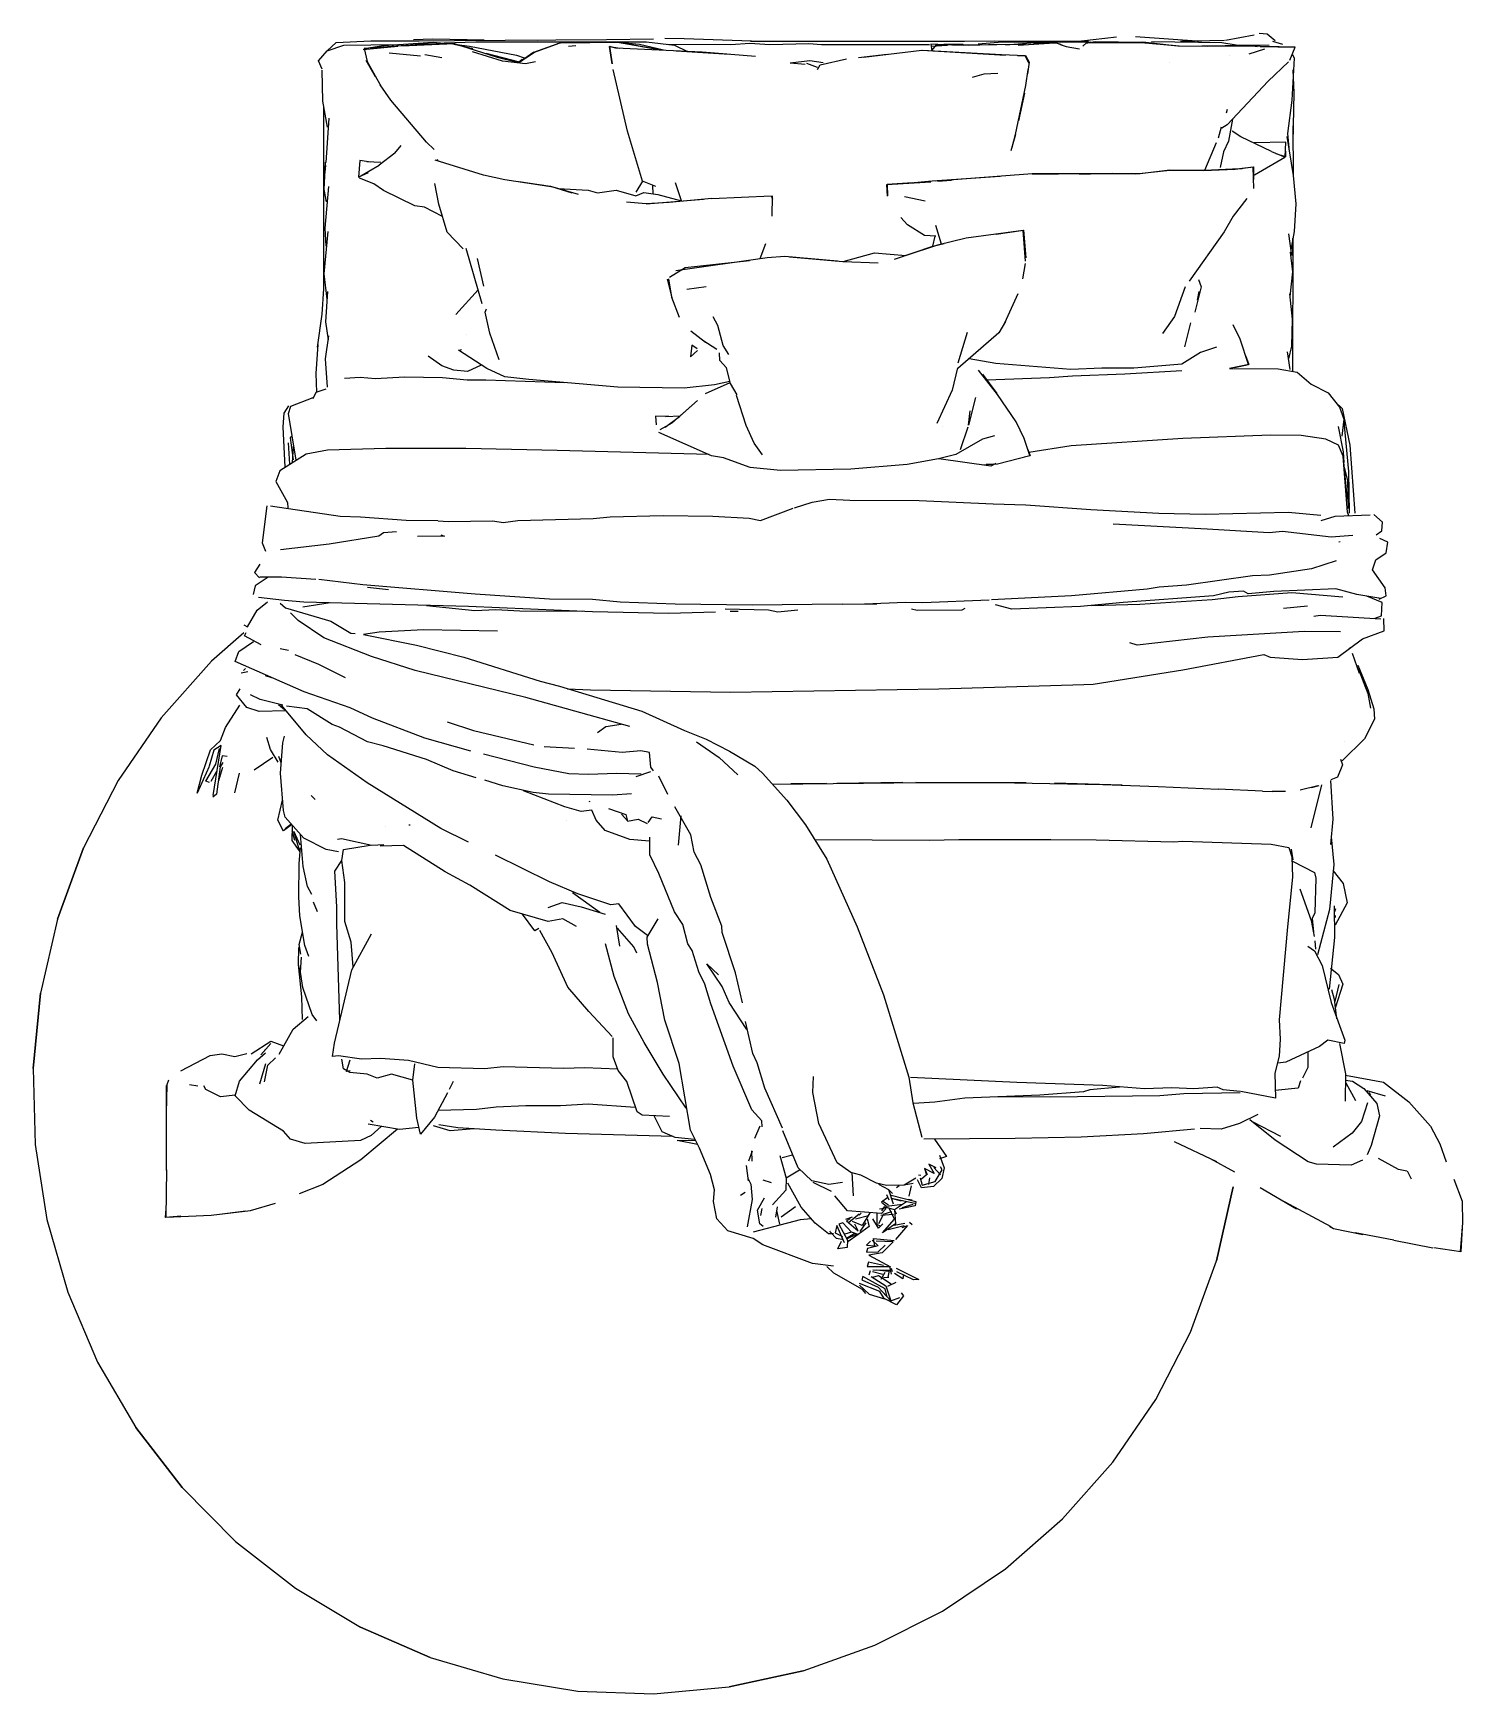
# Model space of a CAD drawing. Extents: x 368 to 601, y -401 to -130.
import ezdxf

# ---------------------------------------------------------------- set-up
doc = ezdxf.new("R2010")
doc.units = 0
doc.header["$MEASUREMENT"] = 0

msp = doc.modelspace()

# ---------------------------------------------------------------- linework, layer by layer
for p, q in [((562.567, -130.812), (567.267, -129.947)), ((421.645, -132.344), (427.307, -131.785)), ((431.004, -133.441), (425.892, -132.963)), ((430.462, -131.358), (432.226, -131.223)), ((439.563, -132.259), (435.817, -131.373)), ((447.202, -134.43), (449.353, -132.883)), ((449.542, -132.794), (453.331, -131.411)), ((450.134, -130.944), (450.133, -130.944)), ((456.415, -131.722), (455.194, -131.873)), ((472.803, -132.579), (481.521, -133.09)), ((476.21, -132.723), (477.67, -132.803)), ((514.431, -131.785), (517.131, -131.62)), ((516.532, -131.464), (519.726, -131.496)), ((519.696, -131.622), (525.217, -131.541)), ((528.711, -131.62), (534.62, -131.233)), ((534.79, -131.227), (536.218, -131.746)), ((535.58, -131.535), (536.554, -131.869)), ((536.554, -131.869), (538.743, -132.218)), ((544.744, -130.305), (539.066, -131.005)), ((558.682, -131.015), (547.879, -130.288)), ((555.206, -130.976), (562.43, -130.838)), ((564.346, -131.571), (569.7, -131.635)), ((568.962, -132.269), (566.371, -133.131)), ((568.248, -131.851), (573.94, -131.955)), ((569.056, -131.868), (571.334, -131.87)), ((570.236, -131.007), (571.91, -131.491)), ((423.637, -136.791), (422.13, -134.14)), ((434.477, -133.684), (431.708, -133.192)), ((447.639, -133.953), (447.097, -134.411)), ((491.404, -134.548), (493.873, -134.717)), ((495.891, -135.306), (494.128, -134.642)), ((507.292, -133.143), (502.571, -133.704)), ((553.487, -134.517), (553.497, -134.515)), ((563.241, -133.391), (563.241, -133.391)), ((529.702, -139.47), (528.749, -144.005)), ((415.578, -150.825), (416.085, -143.559)), ((562.842, -142.176), (562.709, -142.739)), ((528.268, -146.259), (527.517, -148.91)), ((561.888, -145.02), (561.381, -146.827)), ((572.734, -146.067), (572.992, -149.009)), ((573.589, -144.845), (573.613, -152.96)), ((426.792, -149.271), (424.259, -151.26)), ((426.792, -149.271), (427.861, -148.036)), ((561.066, -147.581), (559.155, -152.111)), ((415.321, -153.379), (415.52, -151.29)), ((422.227, -150.651), (424.544, -150.755)), ((433.892, -150.584), (433.801, -150.311)), ((560.29, -152.068), (565.313, -151.779)), ((572.266, -149.999), (567.291, -152.872)), ((422.47, -152.477), (420.886, -153.231)), ((467.286, -153.874), (466.189, -155.67)), ((469.06, -155.957), (469.008, -154.564)), ((473.661, -157.097), (472.715, -154.152)), ((515.565, -153.865), (517.81, -153.684)), ((531.002, -152.671), (535.292, -152.673)), ((538.704, -152.702), (544.19, -152.578)), ((467.906, -157.594), (477.253, -156.819)), ((488.494, -159.581), (488.535, -156.238)), ((513.508, -157.157), (510.112, -156.409)), ((514.772, -164.481), (515.117, -162.832)), ((516.185, -164.139), (515.217, -161.1)), ((572.892, -162.49), (573.386, -166.035)), ((441.075, -173.926), (438.451, -164.891)), ((487.394, -164.136), (486.462, -166.577)), ((573.558, -163.317), (573.554, -184.852)), ((573.56, -165.917), (573.586, -163.163)), ((441.374, -171.009), (440.331, -166.516)), ((491.295, -166.25), (500.062, -167.002)), ((500.085, -167.003), (505.799, -167.2)), ((529.834, -167.306), (529.38, -169.837)), ((472.255, -173.336), (471.364, -169.875)), ((436.806, -175.679), (440.411, -171.604)), ((477.721, -171.136), (474.56, -171.558)), ((526.525, -177.028), (528.677, -172.213)), ((558.022, -173.339), (558.248, -171.922)), ((438.596, -178.895), (438.596, -178.895)), ((477.588, -180.217), (475.209, -178.399)), ((520.378, -178.587), (518.827, -183.607)), ((556.866, -177.048), (555.895, -180.966)), ((479.452, -181.356), (477.13, -179.932)), ((572.646, -181.763), (573.087, -184.637)), ((518.799, -184.371), (517.887, -188.028)), ((477.584, -188.569), (481.629, -186.772)), ((482.082, -185.531), (482.081, -185.53)), ((525.305, -188.709), (522.186, -184.783)), ((522.851, -185.435), (525.216, -188.57)), ((517.887, -188.028), (515.38, -193.499)), ((471.066, -192.323), (473.505, -192.201)), ((516.276, -193.901), (516.276, -193.901)), ((520.476, -194.094), (519.195, -197.799)), ((581.001, -193.95), (581.809, -198.095)), ((409.656, -200.118), (409.421, -196.622)), ((410.074, -199.84), (410.279, -197.212)), ((581.809, -198.095), (581.908, -199.877)), ((524.701, -200.097), (523.477, -200.19)), ((582.455, -205.48), (581.871, -199.225)), ((582.264, -204.235), (582.399, -205.859)), ((581.32, -212.814), (581.122, -212.862)), ((416.94, -219.783), (416.94, -219.783)), ((408.781, -222.394), (404.54, -221.911)), ((422.327, -220.203), (425.777, -220.591)), ((411.796, -223.424), (416.241, -222.716)), ((482.939, -224.182), (481.605, -224.189)), ((499.953, -223.022), (505.572, -222.975)), ((540.757, -223.212), (548.584, -222.99)), ((575.956, -223.349), (572.056, -223.716)), ((409.433, -230.566), (408.099, -230.324)), ((583.015, -230.134), (582.784, -230.311)), ((583.254, -231.014), (584.438, -234.293)), ((401.677, -234.209), (402.791, -234.035)), ((402.095, -233.832), (402.393, -233.521)), ((406.736, -235.021), (405.671, -234.728)), ((408.809, -240.283), (407.829, -239.468)), ((451.238, -246.288), (456.174, -246.515)), ((581.999, -245.393), (581.999, -245.393)), ((406.88, -248.094), (403.81, -250.124)), ((408.239, -248.919), (407.88, -247.878)), ((397.692, -250.35), (396.729, -251.977)), ((398.656, -249.71), (398, -251.903)), ((400.648, -253.847), (401.441, -250.643)), ((466.26, -251.199), (468.668, -250.357)), ((471.441, -254.108), (469.974, -251.139)), ((497.35, -252.319), (491.564, -252.354)), ((509.83, -252.165), (499.031, -252.308)), ((530.001, -252.211), (511.969, -252.153)), ((545.673, -252.578), (534.63, -252.28)), ((413.801, -254.93), (413.154, -254.281)), ((454.612, -256.154), (447.867, -253.524)), ((551.549, -252.817), (561.386, -253.257)), ((568.634, -253.566), (561.386, -253.257)), ((568.634, -253.566), (570.189, -253.611)), ((572.408, -253.642), (570.189, -253.611)), ((577.674, -252.711), (574.799, -253.406)), ((578.294, -252.508), (576.498, -259.569)), ((576.624, -252.965), (577.896, -252.661)), ((458.516, -255.22), (458.679, -255.276)), ((464.892, -258.474), (463.851, -257.343)), ((473.561, -257.594), (473.141, -262.419)), ((409.906, -259.049), (408.636, -260.067)), ((408.885, -259.67), (409.828, -258.967)), ((410.46, -261.645), (410.046, -260.045)), ((425.251, -259.411), (425.251, -259.411)), ((429.321, -259.137), (429.124, -259.119)), ((454.8, -258.324), (454.8, -258.324)), ((371.683, -274.48), (375.929, -262.83)), ((573.322, -263.034), (573.559, -264.802)), ((580.132, -267.537), (580.133, -267.52)), ((460.303, -273.379), (455.875, -270.213)), ((414.179, -273.315), (413.533, -271.719)), ((580.473, -273.23), (580.603, -272.739)), ((580.497, -273.916), (580.487, -274.228)), ((462.979, -275.54), (463.51, -278.918)), ((577.181, -278.037), (577.307, -279.414)), ((367.714, -298.91), (368.93, -286.57)), ((581.105, -285.178), (580.421, -287.958)), ((404.93, -296.648), (406.558, -294.788)), ((405.541, -295.877), (405.696, -295.802)), ((404.729, -301.383), (405.732, -298.066)), ((436.368, -301.003), (435.718, -302.319)), ((582.229, -301.25), (583.841, -304.126)), ((389.498, -315.575), (389.488, -301.658)), ((394.595, -301.8), (393.231, -301.563)), ((585.664, -302.486), (588.664, -303.388)), ((585.945, -302.806), (586.281, -303.18)), ((567.866, -306.428), (564.867, -307.915)), ((422.848, -307.329), (423.272, -307.617)), ((485.635, -310.275), (486.531, -308.277)), ((571.628, -310.03), (566.99, -307.633)), ((554.181, -310.832), (561.098, -314.093)), ((583.293, -309.448), (580.183, -311.77)), ((484.229, -314.738), (484.557, -317.243)), ((485.199, -312.428), (484.643, -314.049)), ((485.229, -314.036), (485.163, -312.336)), ((491.807, -313.077), (490.109, -313.516)), ((564.083, -315.87), (560.11, -313.658)), ((488.398, -317.59), (487.031, -317.144)), ((492.976, -315.507), (490.801, -316.827)), ((498.21, -319.023), (495.187, -317.509)), ((501.519, -315.913), (501.712, -319.728)), ((512.803, -316.38), (512.414, -316.318)), ((513.397, -315.218), (513.823, -316.199)), ((514.089, -317.878), (514.265, -316.786)), ((515.982, -316.292), (514.886, -315.093)), ((592.973, -316.971), (592.312, -315.681)), ((484.099, -319.183), (483.337, -319.664)), ((507.596, -320.429), (507.217, -319.522)), ((507.525, -318.669), (508.147, -319.308)), ((511.827, -320.951), (507.992, -320.135)), ((509.611, -320.567), (508.219, -320.208)), ((509.234, -318.067), (508.81, -318.384)), ((511.554, -317.712), (510.087, -317.946)), ((510.771, -320.244), (511.365, -320.346)), ((511.191, -318.065), (510.845, -319.78)), ((563.85, -318.235), (561.097, -330.325)), ((568.236, -318.35), (574.175, -321.843)), ((402.454, -322.222), (397.706, -322.801)), ((486.811, -321.758), (486.575, -322.947)), ((489.299, -321.52), (489.034, -323.212)), ((489.222, -322.136), (489.681, -324.352)), ((492.316, -321.518), (489.934, -323.192)), ((502.72, -322.698), (500.98, -324.152)), ((502.101, -323.497), (504.244, -322.918)), ((503.042, -322.536), (502.681, -322.85)), ((506.552, -322.912), (505.885, -324.311)), ((507.139, -321.704), (506.026, -321.907)), ((508.321, -322.776), (506.271, -322.934)), ((507.495, -321.264), (506.531, -320.611)), ((507.971, -322.323), (506.588, -322.747)), ((508.526, -322.19), (508.758, -322.657)), ((509.724, -321.638), (511.553, -321.085)), ((579.829, -324.806), (571.495, -320.297)), ((369.946, -323.559), (373.358, -335.48)), ((497.946, -325.553), (497.865, -325.578)), ((501.437, -325.639), (500.343, -326.002)), ((500.519, -323.516), (501.621, -323.121)), ((502.54, -325.432), (502.006, -324.33)), ((502.858, -325.526), (503.856, -324.138)), ((510.056, -324.634), (507.466, -325.243)), ((508.401, -324.525), (510.191, -324.176)), ((510.925, -324.044), (511.365, -324.411)), ((502.008, -325.893), (500.642, -326.683)), ((500.673, -326.742), (502.252, -325.987)), ((502.529, -326.034), (500.837, -327.244)), ((508.275, -327.257), (505.462, -327.11)), ((590.083, -326.986), (583.759, -325.787)), ((590.083, -326.986), (596.449, -328.205)), ((504.51, -331.956), (504.299, -332.658)), ((504.88, -332.085), (506.574, -332.518)), ((507.511, -332.057), (505.598, -331.866)), ((506.287, -333.318), (506.934, -332.167)), ((507.534, -333.049), (506.71, -333.108)), ((507.91, -331.512), (508.08, -332.085)), ((373.358, -335.48), (378.237, -346.879)), ((508.674, -333.862), (507.322, -334.506)), ((378.237, -346.879), (384.507, -357.577)), ((544.168, -363.229), (551.178, -353.001)), ((392.067, -367.405), (384.507, -357.577)), ((384.507, -357.577), (392.067, -367.405)), ((432.576, -395.17), (421.216, -390.2)), ((493.561, -397.328), (481.449, -399.985)), ((481.449, -399.985), (493.561, -397.328)), ((456.708, -400.664), (469.1, -401.103)), ((469.1, -401.103), (481.449, -399.985))]:
    msp.add_line(p, q)
for points in [[(568.063, -129.683), (569.375, -129.766), (570.704, -130.871)], [(414.943, -135.548), (414.33, -134.212), (415.735, -132.553), (418.503, -131.661), (427.309, -131.555)], [(415.746, -132.546), (417.202, -131.212), (422.875, -130.915), (430.778, -130.938)], [(421.778, -132.194), (424.949, -131.713), (433.088, -131.157), (435.486, -131.356)], [(435.486, -131.356), (431.64, -131.491), (421.778, -132.194), (422.273, -134.314), (424.659, -138.483)], [(427.959, -131.753), (436.502, -131.34), (443.543, -133.608), (447.079, -134.465)], [(428.26, -130.922), (461.399, -130.711), (469.095, -130.584)], [(441.39, -130.836), (433.052, -130.638), (429.894, -130.761)], [(434.894, -131.281), (440.035, -131.087), (467.924, -131.116), (472.501, -131.662), (474.634, -132.659)], [(436.96, -131.533), (439.012, -131.783), (446.696, -133.294), (447.957, -133.695)], [(449.821, -134.341), (448.188, -134.715), (444.408, -134.259), (439.512, -132.751)], [(449.542, -132.794), (447.211, -134.432), (441.732, -132.99)], [(448.235, -133.707), (449.643, -132.756), (453.846, -131.26), (463.541, -131.164), (470.01, -132.369)], [(470.302, -132.449), (463.188, -131.174), (454.425, -131.223), (453.331, -131.411)], [(454.425, -131.223), (456.846, -131.078), (462.626, -131.147)], [(462.325, -134.696), (461.882, -131.844), (463.607, -132.135)], [(485.774, -133.482), (477.072, -132.759), (462.935, -132.102), (461.904, -131.879), (462.325, -134.696)], [(463.827, -131.212), (466.817, -131.467), (470.721, -132.393)], [(485.091, -130.988), (474.114, -130.576), (470.959, -130.553)], [(471.362, -131.491), (481.748, -131.514), (484.834, -131.315), (488.107, -131.532), (494.453, -131.374), (496.529, -131.549), (514.223, -131.517)], [(484.971, -130.988), (519.932, -130.985), (524.865, -130.936), (540.205, -131.005)], [(503.412, -133.607), (512.968, -132.459), (526.614, -133.252)], [(530.43, -134.6), (529.854, -133.355), (525.969, -133.226), (513.067, -132.487)], [(529.873, -131.523), (517.789, -131.642), (514.437, -131.485), (514.57, -132.552)], [(514.53, -132.55), (515.398, -131.511), (520.513, -131.613)], [(522.146, -131.41), (525.4, -131.139), (540.563, -131.086)], [(526.642, -131.587), (531.454, -131.225), (534.726, -131.226)], [(535.639, -131.535), (534.969, -131.292), (531.221, -131.464)], [(539.285, -131.79), (539.93, -131.204), (548.793, -131.203), (554.939, -131.768), (559.718, -131.826)], [(573.08, -134.088), (573.944, -131.971), (568.248, -131.851), (555.02, -131.775), (548.879, -131.203), (541.286, -131.1), (539.759, -131.36)], [(540.344, -131.208), (549.053, -131.066), (554.736, -131.773)], [(550.482, -131.056), (561.968, -131.223), (564.346, -131.571)], [(554.886, -131.774), (566.355, -131.633), (567.774, -131.847)], [(469.477, -154.739), (467.286, -153.874), (464.847, -145.685), (462.514, -135.611)], [(491.404, -134.548), (494.634, -134.146), (496.833, -134.492)], [(495.905, -135.63), (496.315, -134.835), (500.649, -133.867)], [(527.688, -148.306), (528.268, -146.259), (529.967, -138.228), (530.301, -135.612)], [(528.594, -133.335), (529.865, -133.323), (530.476, -134.409), (530.196, -136.327)], [(572.897, -134.351), (569.533, -137.506), (562.827, -144.634), (561.962, -145.19)], [(573.543, -133.137), (573.811, -133.789), (573.427, -140.634), (572.734, -146.067)], [(573.605, -135.687), (573.76, -139.439), (573.56, -147.572)], [(415.832, -145.035), (415.056, -140.763), (414.947, -135.738)], [(433.219, -148.692), (432.003, -147.491), (426.141, -140.633), (424.414, -138.099)], [(525.349, -136.253), (523.09, -136.357), (521.2, -136.924)], [(414.186, -180.98), (414.952, -175.6), (415.214, -171.455), (415.214, -141.886)], [(563.718, -143.728), (563.074, -147.32), (562.254, -149.062), (561.705, -151.651)], [(570.075, -148.997), (565.078, -146.614), (563.662, -145.668)], [(572.601, -146.558), (573.613, -152.96), (574.076, -157.577), (573.784, -162.098), (573.27, -165.067)], [(570.075, -149.002), (572.314, -149.953), (572.459, -147.503), (567.25, -147.613)], [(572.395, -148.976), (572.399, -149.872), (570.839, -149.385)], [(415.674, -157.257), (415.291, -155.209), (415.459, -150.767)], [(422.884, -150.753), (421.114, -150.478), (420.863, -153.224), (424.259, -151.26)], [(456.82, -156.044), (452.716, -154.828), (444.81, -153.63), (441.31, -152.864), (433.389, -150.447)], [(567.225, -155.08), (567.115, -151.595), (564.869, -151.869), (559.151, -152.117), (553.468, -152.069), (548.629, -152.69), (531.002, -152.671), (515.228, -153.888)], [(547.942, -152.686), (553.468, -152.069), (558.999, -152.117), (564.142, -151.923), (567.129, -151.542), (567.178, -153.584)], [(434.595, -159.664), (431.654, -158.099), (430.073, -157.907), (424.977, -155.377), (423.361, -154.305), (421.034, -153.394)], [(437.961, -164.93), (435.368, -162.203), (433.99, -157.613), (433.371, -154.24)], [(447.058, -153.929), (452.285, -154.668), (455.726, -155.793)], [(507.356, -156.295), (507.203, -154.409), (514.397, -153.959)], [(511.446, -154.144), (507.258, -154.427), (507.353, -156.288)], [(509.898, -154.241), (514.611, -153.8), (525.746, -153.031)], [(415.574, -164.487), (415.448, -161.547), (416.009, -154.713)], [(453.484, -155.06), (458.43, -155.333), (459.942, -155.791), (462.975, -155.364), (466.23, -156.242), (467.515, -155.72), (469.791, -156.036), (473.661, -157.097)], [(478.606, -156.706), (471.665, -157.377), (467.906, -157.594), (464.675, -157.323)], [(478.606, -156.706), (488.306, -156.251), (488.528, -156.815)], [(566.073, -156.706), (563.853, -159.594), (562.363, -162.127), (556.665, -170.2)], [(515.25, -162.868), (513.38, -162.763), (510.611, -160.987), (509.514, -159.815)], [(415.731, -173.129), (415.289, -169.025), (415.894, -162.102)], [(529.898, -166.95), (529.519, -161.939), (520.169, -163.201), (515.507, -164.303), (510.372, -166.007)], [(525.093, -162.513), (529.561, -161.859), (529.936, -166.393)], [(508.504, -166.625), (514.772, -164.481), (516.6, -164.045)], [(573.158, -165.485), (573.534, -168.672), (573.084, -172.717)], [(471.72, -169.551), (474.262, -168), (484.803, -166.822)], [(499.149, -166.941), (490.553, -166.188), (487.648, -166.402), (472.739, -168.533)], [(500.085, -167.003), (505.217, -165.599), (510.325, -166.003)], [(471.553, -169.813), (472.06, -172.823), (473.3, -176.086)], [(558.153, -169.959), (558.627, -171.126), (557.563, -175.26)], [(415.95, -179.819), (415.532, -176.834), (415.893, -171.885)], [(556.002, -171.131), (554.223, -175.986), (552.263, -178.746)], [(573.037, -172.267), (573.468, -176.403), (573.353, -180.827), (572.865, -182.914)], [(443.85, -183.051), (442.322, -178.686), (441.563, -175.251), (441.789, -174.721)], [(481.425, -182.223), (480.475, -180.742), (479.621, -177.475), (478.829, -176.047)], [(526.642, -176.783), (525.545, -178.648), (518.84, -184.493)], [(564.032, -184.312), (566.356, -183.831), (564.972, -179.697), (563.841, -177.356)], [(414.213, -180.579), (413.898, -185.291), (414.01, -188.337)], [(415.791, -187.554), (415.501, -182.932), (416.035, -179.165)], [(481.588, -186.633), (479.051, -187.139), (474.115, -187.699), (463.238, -187.519), (448.701, -186.265), (444.821, -185.829), (441.848, -184.496), (437.208, -181.48), (437.693, -181.383)], [(476.229, -181.282), (475.381, -180.677), (475.115, -182.574), (476.292, -181.528)], [(561.132, -181.015), (558.472, -181.896), (555.43, -183.79), (547.578, -184.417), (542.346, -184.41), (537.325, -184.667), (525.038, -183.668), (520.681, -182.908)], [(440.938, -183.92), (438.683, -184.952), (436.473, -184.775), (434.52, -184.066), (432.25, -182.45)], [(482.791, -188.784), (481.675, -186.915), (481, -184.395), (479.953, -183.18), (479.869, -181.918)], [(565.86, -182.349), (566.418, -183.821), (563.227, -184.495)], [(563.227, -184.495), (571.181, -184.542), (574.289, -185.065), (576.593, -187.047), (579.362, -188.477), (581.188, -190.802), (581.915, -192.749), (581.601, -195.54)], [(418.589, -186.075), (421.137, -185.883), (423.655, -186.093), (428.388, -185.839), (434.607, -185.952), (438.65, -186.315), (441.698, -186.314), (454.524, -186.772)], [(523.555, -186.342), (533.797, -185.978), (537.576, -185.67), (546.134, -185.382), (555.416, -184.794)], [(410.688, -199.462), (409.427, -191.822), (409.809, -190.625), (413.486, -189.204)], [(413.471, -189.413), (413.971, -188.342), (415.597, -187.814)], [(476.282, -189.74), (472.114, -193.407), (470.126, -194.522)], [(470.98, -194.09), (473.344, -192.345), (476.273, -189.737)], [(486.888, -198.586), (485.526, -196.671), (484.263, -193.81), (482.668, -188.894)], [(521.736, -189.248), (520.554, -193.75), (520.834, -191.384)], [(522.82, -200.24), (525.296, -200.052), (530.583, -198.706), (529.684, -195.926), (528.388, -193.197), (525.321, -188.733)], [(580.57, -189.973), (581.627, -191.042), (582.909, -196.997), (583.721, -208.123)], [(408.917, -200.612), (408.588, -194.034), (408.717, -191.787), (409.483, -190.578)], [(471.604, -192.34), (469.411, -192.271), (469.525, -193.715)], [(524.832, -195.479), (522.859, -196.01), (518.521, -198.539), (515.667, -199.273), (510.56, -200.16), (501.368, -200.943), (489.853, -201.176), (484.881, -200.663), (480.537, -199.112), (478.582, -198.764), (469.96, -194.928)], [(582.744, -208.54), (582.517, -207.969), (581.786, -198.823), (581.043, -197.003), (578.953, -196.012), (574.933, -195.415), (569.912, -195.379), (555.619, -195.913), (537.366, -197.101), (530.448, -198.23)], [(581.935, -193.207), (582.661, -201.303), (582.768, -208.118)], [(478.185, -198.542), (453.359, -197.91), (438.396, -197.584), (425.372, -197.562), (415.834, -197.815), (412.342, -198.468), (408.032, -201.202), (407.372, -202.963), (409.273, -206.363), (409.344, -207.27)], [(410.029, -195.532), (409.708, -195.818), (410.225, -199.42)], [(530.27, -197.739), (530.635, -198.749), (529.646, -198.974)], [(525.058, -200.016), (524.2, -200.454), (515.743, -199.251)], [(581.99, -200.591), (582.504, -202.826), (582.6, -207.382)], [(492.133, -207.255), (495.034, -206.309), (497.866, -205.846), (501.182, -206.019), (512.525, -206.073), (524.597, -206.619), (529.967, -206.745), (540.55, -207.531), (551.685, -208.109), (559.275, -208.301), (572.808, -207.967), (578.165, -208.479)], [(405.879, -206.931), (405.119, -212.973), (405.688, -214.338)], [(406.478, -206.924), (417.877, -208.648), (421.209, -208.73), (428.661, -209.294), (433.817, -209.356)], [(433.91, -209.364), (435.547, -209.516), (442.838, -209.361), (444.522, -209.639), (446.946, -209.308), (459.24, -208.979), (462.037, -208.742), (470.679, -208.527), (478.801, -208.595), (484.719, -208.931), (486.572, -209.325), (491.928, -207.325)], [(578.211, -209.312), (580.525, -208.615), (586.225, -208.423)], [(587.218, -211.695), (588.138, -211.016), (588.246, -209.595), (586.802, -208.371)], [(427.077, -211.173), (424.938, -211.362), (424.214, -211.913), (416.099, -213.197), (408.153, -214.131)], [(434.351, -211.676), (434.92, -211.913), (430.537, -211.937)], [(583.392, -211.786), (579.834, -212.065), (571.919, -211.147), (569.725, -211.361), (559.574, -210.73), (544.227, -209.948)], [(587.713, -222.189), (588.827, -221.649), (588.687, -220.359), (586.587, -217.379), (587.142, -215.759), (588.829, -214.634), (589.119, -212.881), (587.793, -212.262)], [(404.773, -216.444), (403.869, -217.818), (404.674, -218.683)], [(580.668, -215.924), (576.635, -217.248), (569.786, -218.24), (567.002, -218.384), (556.214, -219.909), (551.721, -220.219), (549.76, -220.579), (537.389, -221.627), (524.335, -222.31)], [(406.11, -218.604), (403.985, -220.014), (403.655, -221.416)], [(413.888, -218.953), (408.293, -218.588), (404.74, -218.604)], [(499.953, -223.022), (485.242, -223.168), (472.641, -223.006), (463.668, -222.701), (459.102, -222.258), (452.115, -222.174), (439.953, -221.379), (421.61, -219.826), (414.386, -218.965)], [(479.242, -224.305), (471.604, -224.536), (459.12, -224.249), (438.882, -223.375), (411.952, -222.655), (408.781, -222.394)], [(523.965, -222.33), (513.122, -222.808), (510.262, -222.732), (503.562, -223.004)], [(587.959, -222.07), (584.047, -221.424), (580.597, -220.48), (570.469, -220.952), (566.277, -221.336), (565.534, -220.902), (563.138, -221.039), (560.596, -221.662), (545.865, -222.752), (538.886, -223.365), (527.657, -223.821), (524.994, -223.134)], [(548.584, -222.99), (560.394, -222.225), (564.626, -221.754), (573.44, -221.077), (581.781, -221.833)], [(587.044, -225.286), (588.059, -224.929), (588.173, -222.753), (585.702, -221.713)], [(402.119, -226.369), (402.734, -226.715), (404.306, -223.986), (405.993, -222.609)], [(408.086, -222.862), (408.969, -223.59), (416.349, -225.802), (419.608, -227.742), (420.351, -227.781)], [(465.234, -242.998), (448.222, -238.251), (430.14, -233.829), (423.024, -231.55), (415.221, -228.49), (411.017, -225.653), (409.745, -224.412)], [(431.989, -223.217), (439.883, -224.037), (443.33, -223.857), (447.252, -224.095), (457.547, -224.173)], [(492.691, -223.962), (489.395, -224.338), (487.881, -223.964), (480.819, -223.843)], [(519.991, -223.708), (519.469, -223.971), (512.18, -224.051), (511.255, -223.803)], [(576.99, -224.953), (578.065, -224.795), (587.963, -225.42)], [(402.132, -227.688), (396.849, -232.308), (388.613, -241.576), (381.602, -251.804), (375.929, -262.83), (371.683, -274.48), (368.93, -286.57), (367.714, -298.91), (368.054, -311.305), (369.946, -323.559)], [(404.973, -229.666), (402.272, -228.183), (402.515, -227.628)], [(443.618, -227.42), (431.496, -227.177), (424.276, -227.593), (421.703, -227.952)], [(421.703, -227.952), (430.372, -229.723), (438.106, -231.666), (450.559, -235.586), (453.709, -236.384), (467.159, -240.495), (474.132, -243.661), (477.685, -245.076), (481.51, -247.012), (485.664, -249.499), (486.924, -250.645), (490.903, -255.059), (493.912, -259.052), (497.441, -264.687), (502.393, -275.719), (506.693, -286.87), (510.817, -300.312), (511.45, -304.503), (512.96, -310.1)], [(539.438, -236.115), (540.961, -236.069), (555.598, -233.719), (568.825, -231.224), (569.88, -231.652), (575.146, -232.046), (580.922, -231.683), (584.957, -228.645), (588.488, -227.387), (588.472, -225.336)], [(581.401, -227.511), (575.418, -227.482), (559.709, -228.424), (548.146, -229.703), (546.923, -229.309)], [(439.249, -247.058), (431.723, -244.92), (423.154, -241.651), (419.512, -239.976), (412.01, -237.323), (400.719, -232.364), (401.342, -230.769), (403.704, -229.102)], [(418.778, -235.029), (414.384, -232.84), (410.515, -231.267)], [(584.187, -232.977), (585.852, -236.946), (586.845, -240.137), (586.918, -241.799), (585.277, -245.03), (581.638, -248.638)], [(455.038, -236.819), (458.79, -236.996), (481.669, -237.382), (515.748, -236.833), (539.438, -236.115)], [(584.284, -233.537), (585.817, -237.59), (586.302, -240.006)], [(408.929, -240.438), (404.657, -240.523), (402.608, -239.908), (400.942, -237.824), (401.539, -236.834)], [(408.494, -239.498), (404.803, -238.593), (403.234, -237.839)], [(396.468, -249.539), (394.497, -253.901), (395.256, -250.938), (396.669, -246.826), (398.311, -245.312), (399.124, -243.166), (401.494, -239.502)], [(438.843, -261.908), (434.327, -259.649), (422.284, -252.233), (415.801, -247.654), (412.352, -244.349), (408.287, -239.493)], [(440.087, -251.386), (436.336, -250.255), (431.984, -248.393), (424.894, -246.145), (422.323, -245.494), (417.752, -243.084), (416.548, -242.683), (412.514, -240.136), (409.113, -239.686)], [(435.383, -242.219), (439.654, -243.663), (449.513, -246.001)], [(459.92, -243.965), (461.32, -243.013), (463.789, -242.62)], [(396.553, -252.165), (395.953, -251.962), (397.536, -249.146), (398.177, -246.596)], [(397.121, -254.296), (398.436, -246.131), (397.255, -246.845), (396.491, -249.479)], [(407.73, -248.822), (406.482, -246.764), (405.879, -244.801)], [(417.592, -263.466), (415.613, -263.12), (411.929, -261.249), (408.903, -257.827), (408.596, -256.725), (408.139, -250.652), (408.498, -245.649), (408.788, -244.606)], [(469.108, -250.247), (468.631, -249.642), (468.452, -247.226), (467.018, -246.985), (463.981, -247.253), (458.267, -246.704)], [(476.137, -245.506), (479.801, -248.07), (482.899, -250.894)], [(398.699, -248.906), (398.271, -249.592), (397.672, -254.068), (397.081, -254.538)], [(399.422, -247.917), (398.623, -247.79), (398.181, -249.604)], [(467.061, -250.771), (463.063, -250.657), (458.468, -250.832), (455.264, -250.717), (449.567, -249.629), (441.312, -247.54)], [(581.374, -248.327), (581.689, -249.263), (580.89, -251.257), (579.819, -251.724)], [(465.502, -253.982), (462.391, -254.21), (451.927, -254.043), (449.45, -253.813), (444.493, -252.724), (441.539, -251.767)], [(488.522, -252.417), (513.325, -252.133), (525.185, -252.155), (542.535, -252.456), (551.549, -252.817)], [(579.723, -251.807), (580.14, -258.131), (579.723, -262.264)], [(408.607, -260.111), (407.672, -258.316), (408.451, -255.065)], [(468.448, -261.76), (465.25, -261.493), (461.195, -260.006), (459.696, -258.298), (459.022, -256.674), (457.269, -256.896), (454.612, -256.154)], [(461.716, -256.41), (464.59, -257.399), (464.845, -258.456), (466.595, -258.13), (468.049, -258.856)], [(468.224, -258.709), (468.879, -257.762), (470.384, -258.088)], [(483.631, -288.148), (482.496, -283.267), (480.341, -276.681), (480.24, -275.648), (478.445, -270.962), (476.817, -265.607), (475.729, -263.543), (475.208, -260.689), (472.603, -256.115)], [(411.238, -263.336), (410.048, -261.622), (410.079, -259.23)], [(411.331, -263.612), (410.334, -260.156), (411.283, -262.342)], [(412.767, -280.59), (412.128, -278.782), (411.3, -273.953), (411.104, -270.857), (411.186, -265.412), (411.423, -262.824)], [(413.239, -270.487), (412.565, -269.158), (411.843, -265.872), (411.424, -260.629)], [(425.014, -262.341), (423.042, -262.444), (418.122, -261.335), (417.441, -261.471)], [(420, -282.279), (419.697, -278.249), (418.662, -274.885), (418.653, -268.49), (418.136, -264.919), (418.405, -263.114), (422.789, -262.418)], [(456.506, -275.681), (454.252, -274.421), (451.9, -274.851), (445.672, -273.073), (439.094, -268.946), (435.016, -266.739), (428.238, -262.465), (424.411, -262.535)], [(486.861, -308.43), (486.808, -307.458), (485.162, -305.655), (482.128, -298.493), (478.486, -288.312), (477.507, -285.115), (476.491, -283.093), (475.39, -279.596), (474.697, -278.527), (473.886, -275.383), (472.542, -273.305), (469.955, -267.023), (468.506, -263.998), (468.49, -261.106)], [(495.445, -261.449), (514.21, -261.571), (518.996, -261.486), (534.049, -261.46), (541.462, -261.525), (554.136, -261.852), (555.592, -261.73), (570.045, -262.236), (572.91, -262.783), (573.444, -264.277), (573.514, -267.627), (572.685, -275.762), (571.368, -290.939), (571.518, -294.101), (571.333, -296.87), (570.667, -299.661), (570.729, -303.744), (565.071, -302.686)], [(579.86, -261.022), (580.274, -265.56), (579.585, -272.924), (577.594, -280.324)], [(417.841, -290.93), (417.314, -275.294), (417.337, -272.473), (417.028, -266.659), (418.136, -264.919)], [(468.099, -277.146), (466.125, -275.666), (463.451, -271.999), (462.114, -272.126), (456.703, -270.369), (452.072, -268.379), (443.272, -264.029)], [(573.544, -265.037), (577.148, -266.857), (577.356, -267.791), (577.177, -273.46), (576.73, -274.384), (576.967, -276.632)], [(580.202, -266.565), (581.817, -268.678), (582.48, -271.835), (580.528, -275.457)], [(574.705, -269.522), (576.556, -274.721), (577.061, -277.347)], [(450.376, -275.996), (449.698, -276.399), (447.688, -273.681)], [(451.895, -272.559), (454.182, -271.755), (457.292, -272.449), (461.212, -273.685)], [(580.331, -272.33), (580.4, -277.469), (579.504, -285.91)], [(411.426, -280.225), (411.176, -278.608), (411.747, -276.609)], [(462.314, -293.684), (458.5, -289.572), (455.109, -285.598), (452.53, -280.011), (450.502, -276.361)], [(466.341, -280.038), (465.883, -279.024), (463.195, -275.942)], [(498.508, -331.21), (495.083, -330.752), (486.982, -327.73), (485.376, -326.676), (481.256, -325.418), (479.43, -323.488), (478.916, -320.651), (479.065, -318.709), (478.41, -316.246), (476.63, -311.936), (475.119, -308.981), (473.273, -298.098), (470.96, -290.989), (469.728, -284.829), (468.094, -278.571), (468.063, -277.451), (469.849, -274.436)], [(411.447, -283.481), (411.048, -281.913), (411.115, -279.142)], [(463.228, -299.019), (457.851, -298.768), (454.358, -298.876), (444.548, -298.637), (441.515, -298.968), (433.857, -298.714), (429.061, -297.603), (424.494, -297.258), (421.365, -297.372), (417.602, -296.813), (416.606, -296.941), (416.929, -294.759), (419.77, -282.786), (422.996, -276.862)], [(474.416, -305.369), (470.691, -299.82), (467.593, -294.671), (464.986, -289.964), (462.685, -283.87), (461.225, -278.5)], [(576.036, -278.929), (577.118, -279.654), (578.363, -282.077), (579.838, -288.098), (582.087, -294.25), (581.959, -294.818), (579.278, -294.265), (577.941, -295.298), (572.45, -297.889), (571.123, -298.052)], [(411.751, -290.914), (411.607, -287.196), (411.048, -281.913)], [(414.054, -291.101), (413.325, -290.088), (411.762, -285.668), (411.418, -283.149), (411.561, -280.714)], [(484.363, -292.499), (481.486, -288.134), (480.288, -285.496), (477.799, -281.766), (479.71, -283.567)], [(579.765, -282.483), (581.071, -283.545), (581.741, -285.134), (580.479, -289.023)], [(579.878, -286.009), (580.354, -287.546), (580.708, -290.792)], [(407.93, -296.576), (410.173, -292.487), (412.647, -290.385)], [(490.149, -308.628), (487.288, -302.106), (486.059, -297.969), (485.323, -296.45), (484.127, -291.238)], [(403.334, -296.483), (406.576, -294.416), (408.599, -295.176)], [(471.709, -306.762), (467.217, -306.521), (466.434, -305.981), (464.707, -301.03), (463.306, -299.227), (462.512, -297.02), (462.524, -293.906)], [(581.208, -294.804), (582.201, -299.795), (582.133, -304.234)], [(391.843, -299.27), (396.646, -296.8), (398.564, -296.483), (400.67, -296.94), (402.626, -296.473)], [(424.57, -308.357), (422.955, -309.867), (421.213, -310.642), (412.16, -311.174), (409.784, -310.438), (408.612, -309.142), (403.031, -305.703), (400.701, -303.345), (401.456, -300.961), (404.37, -297.48), (405.688, -296.318)], [(405.507, -301.101), (406.079, -298.343), (407.308, -297.15)], [(429.769, -300.832), (426.297, -299.805), (423.927, -300.469), (422.31, -299.801), (419.473, -299.548), (418.405, -298.965), (418.175, -297.391)], [(419.54, -299.308), (418.908, -299.379), (419.524, -297.474)], [(435.424, -302.871), (433.29, -306.864), (431.006, -309.629), (430.428, -307.033), (429.769, -300.832), (430.103, -298.119)], [(576.028, -296.163), (576.014, -298.757), (575.144, -300.476)], [(389.817, -300.787), (389.526, -301.558), (389.46, -306.181)], [(511.943, -316.798), (510.087, -317.946), (507.188, -318.015), (505.54, -317.622), (502.958, -316.313), (501.351, -315.921), (499.104, -314.323), (496.131, -307.914), (495.121, -302.828), (495.247, -300.212)], [(564.977, -302.665), (562.174, -302.397), (561.194, -301.943), (557.401, -302.235), (553.788, -302.042), (549.337, -302.218), (542.524, -301.682), (528.458, -301.195), (511.119, -300.36)], [(574.816, -300.931), (574.474, -302.119), (570.69, -302.486)], [(582.196, -300.807), (583.325, -300.961), (585.21, -302.175), (587.333, -304.645), (587.729, -306.66), (586.397, -311.512), (585.744, -312.999)], [(582.203, -300.008), (588.404, -301.155), (592.536, -304.339), (596.069, -308.341), (597.598, -311.197), (598.654, -314.144)], [(400.706, -303.258), (398.318, -303.516), (395.913, -302.307), (395.603, -301.709)], [(545.261, -301.968), (540.428, -302.408), (539.381, -302.741), (532.243, -303.232), (519.955, -303.772), (515.053, -304.408), (511.591, -304.603)], [(564.983, -302.865), (555.767, -303.045), (551.855, -303.346), (533.927, -303.611), (525.304, -303.511)], [(466.121, -305.269), (458.389, -304.734), (453.903, -305.024), (448.242, -304.987), (443.376, -305.206), (440.137, -305.591), (433.835, -305.791)], [(475.775, -310.479), (472.656, -310.174), (470.528, -309.257), (469.177, -306.626)], [(585.806, -304.51), (584.814, -307.536), (583.293, -309.448)], [(427.257, -308.802), (421.285, -313.85), (415.056, -317.886), (411.183, -319.393)], [(430.712, -308.566), (427.602, -308.867), (422.445, -308.006)], [(439.756, -308.772), (435.845, -309.111), (433.12, -308.266)], [(472.326, -310.031), (454.712, -309.551), (443.318, -309.005), (437.103, -308.598), (434.032, -308.1)], [(500.005, -317.527), (497.724, -317.847), (494.996, -317.249), (492.71, -315.13), (490.247, -309.079)], [(557.502, -308.839), (549.198, -309.564), (538.996, -310.146), (528.191, -310.365), (513.284, -310.443)], [(564.867, -307.915), (561.89, -308.825), (558.415, -308.682)], [(584.959, -313.91), (583.102, -314.718), (577.442, -314.519), (576.116, -314.135), (570.69, -310.618), (566.537, -307.278)], [(476.271, -311.319), (472.969, -310.668), (475.848, -310.641)], [(515.023, -310.442), (516.98, -313.299), (515.852, -313.682)], [(489.736, -313.12), (490.801, -316.827), (490.741, -318.786), (488.53, -321.204)], [(515.862, -313.076), (516.611, -315.138), (516.193, -316.891), (514.876, -318.195), (512.907, -318.427), (512.218, -317.087)], [(515.297, -315.144), (514.081, -314.513), (514.951, -316.062), (513.397, -315.218), (513.712, -316.256), (512.912, -316.985)], [(592.217, -315.657), (590.846, -315.423), (587.602, -313.587)], [(389.499, -315.446), (389.409, -323.199), (396.787, -322.878), (403.217, -322.128), (407.296, -320.912)], [(484.546, -316.922), (485.022, -317.802), (485.216, -320.324), (484.407, -324.782)], [(512.679, -316.795), (513.007, -317.948), (515.137, -317.395), (516.293, -315.488), (516.016, -314.998)], [(600.961, -328.817), (601.36, -324.101), (601.326, -320.615), (599.951, -317.058)], [(487.033, -324.746), (486.482, -324.268), (486.112, -322.08), (487.224, -320.055)], [(498.496, -325.913), (497.696, -325.927), (495.533, -324.173), (493.217, -321.555), (491.026, -317.629)], [(507.13, -321.764), (506.337, -322.604), (500.792, -322.139), (498.744, -319.699)], [(505.875, -317.801), (507.525, -318.669), (508.289, -321.039)], [(507.408, -319.977), (506.357, -320.751), (507.16, -321.396), (509.768, -321.048)], [(507.912, -319.589), (511.99, -320.63), (511.842, -321.33), (509.266, -321.873)], [(551.178, -353.001), (556.851, -341.975), (561.097, -330.325), (563.85, -318.235)], [(391.848, -323.028), (389.341, -323.231), (389.425, -321.826)], [(504.468, -322.471), (503.199, -324.548), (501.641, -323.922)], [(505.616, -322.499), (505.586, -324.386), (506.213, -324.632)], [(510.431, -320.668), (508.472, -322.02), (506.801, -321.513), (506.369, -322.184)], [(508.465, -322.026), (508.651, -324.264), (506.544, -325.784), (508.487, -323.513), (507.636, -321.726)], [(485.455, -325.589), (493.121, -323.567), (494.793, -323.426)], [(500.167, -326.909), (499.027, -326.698), (497.986, -325.622)], [(500.329, -327.396), (499.066, -324.541), (498.784, -325.782), (499.961, -326.373)], [(504.022, -323.488), (504.323, -324.702), (502.566, -326.04), (501.437, -325.639), (500.04, -324.122), (499.396, -324.348), (500.8, -326.981), (500.751, -328.169), (499.221, -328.374), (499.805, -327.107)], [(501.245, -323.471), (500.636, -323.82), (502.54, -325.432)], [(506.597, -324.279), (505.871, -324.997), (504.942, -323.478)], [(509.755, -324.891), (510.597, -324.581), (508.642, -326.827)], [(579.57, -324.671), (580.212, -325.035), (585.049, -326.031)], [(601.276, -324.879), (601.021, -328.846), (596.608, -328.235)], [(504.555, -327.106), (503.887, -327.784), (505.277, -327.892), (505.025, -326.692), (508.409, -326.994)], [(504.843, -326.969), (505.799, -327.899), (504.041, -328.301), (503.911, -328.918), (505.803, -328.893), (506.939, -327.77)], [(508.275, -327.257), (506.449, -329.027), (504.272, -329.413), (507.829, -331.296)], [(506.7, -331.075), (504.237, -330.565), (504.012, -331.259), (507.671, -331.245), (507.935, -332.529)], [(503.78, -335.681), (503.26, -335.035), (498.545, -332.337), (497.396, -331.251)], [(507.246, -336.058), (506.975, -334.931), (503.324, -332.924), (503.116, -333.449), (505.827, -334.631), (507.862, -336.855), (509.351, -336.354)], [(504.652, -332.921), (507.05, -334.425), (507.867, -336.861)], [(507.467, -333.007), (507.658, -331.906), (504.924, -331.844)], [(504.938, -333.029), (505.85, -332.738), (507.938, -334.089)], [(509.951, -332.556), (509.844, -333.269), (508.503, -332.403)], [(508.743, -331.524), (512.48, -333.365), (511.598, -333.468), (508.858, -332.109)], [(502.752, -334.289), (504.33, -335.781), (506.869, -336.558)], [(509.566, -335.588), (509.974, -336.077), (508.809, -337.511), (506.808, -336.499), (506.059, -335.365), (502.774, -334.032)], [(493.561, -397.328), (505.244, -393.174), (516.314, -387.589), (526.597, -380.66), (535.931, -372.497), (544.168, -363.229)], [(392.067, -367.405), (400.8, -376.207), (410.568, -383.846), (421.216, -390.2)], [(421.216, -390.2), (432.576, -395.17), (444.469, -398.676), (456.708, -400.664)]]:
    msp.add_lwpolyline(points)

doc.saveas('drawing.dxf')
